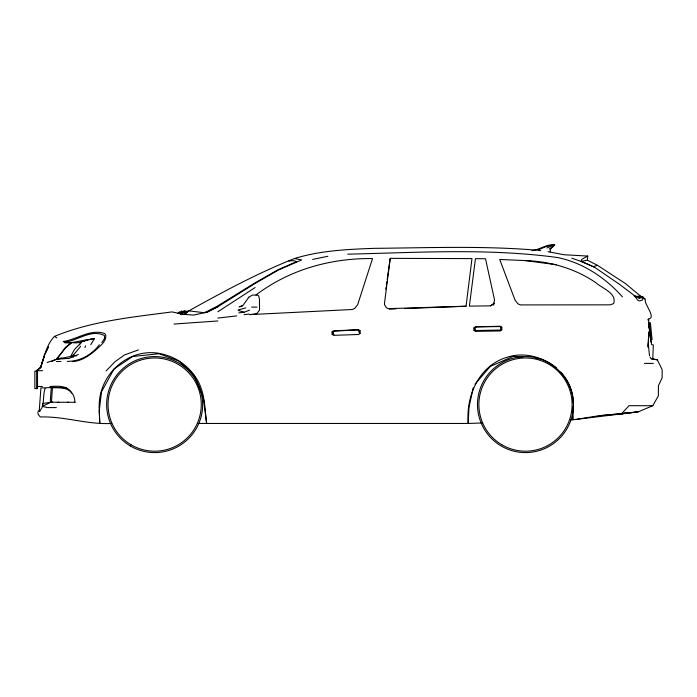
<?xml version="1.0" encoding="UTF-8"?>
<svg xmlns="http://www.w3.org/2000/svg" width="697" height="697" viewBox="0 0 697 697"><rect width="100%" height="100%" fill="white"/><g stroke="black" fill="none" stroke-linecap="round" stroke-linejoin="round"><path stroke-width="1.05" d="M573.152 406.316L572.838 419.794L570.59 419.873M573.23 403.058C572.986 370.882 536.908 347.237 506.789 357.361C478.813 365.707 465.831 396.166 468.21 423.454L197.992 423.454M649.238 332.181L651.634 344.571L653.316 344.954L652.793 358.833L651.155 358.911M649.508 355.784L648.262 343.726L648.811 332.181L648.071 347.132M78.386 354.442L69.142 358.38L56.788 359.199L65.936 347.402L72.009 342.549C80.268 344.274 86.628 338.786 94.409 338.664L90.723 344.754M648.088 346.975L648.262 343.726M63.967 387.732L52.449 387.776L51.526 400.836L52.214 402.3M550.186 251.817L550.369 249.378L554.664 244.63C546.509 244.211 539.818 249.561 531.95 250.693M641.58 297L625.653 283.696L597.486 265.33L587.353 260.138L587.745 256.069L564.143 254.753L548.025 251.713M493.659 305.199L493.868 303.038M44.538 355.217L40.626 367.511L36.845 370.699L40.975 367.066L40.513 367.615C44.73 356.786 46.019 345.093 54.471 336.39C91.847 320.986 132.352 317.17 172.037 311.907L183.032 314.242L193.47 315.105L205.519 312.5L217.952 306.68L255.102 283.444L278.26 270.114L301.688 259.903L294.43 258.552C257.855 273.024 223.153 291.79 188.809 310.862L188.774 311.001M404.495 308.562L466.04 306.227L471.982 258.604L390.233 258.352L387.175 279.61M390.233 258.352L384.526 302.977L384.509 304.737L386.486 307.83L388.386 308.64L466.04 306.227M56.344 407.588L47.675 407.588L42.378 406.429L42.77 403.519L50.715 402.221L59.071 402.247M385.807 289.177L386.112 287.051M386.417 284.925L386.87 281.736M643.087 298.455L642.521 299.963L640.177 300.764L639.236 300.93L637.363 299.867L634.967 295.998L619.485 284.306L594.358 267.125L581.237 261.419L581.768 259.354L587.745 256.069M473.176 387.854L468.985 407.405L468.201 423.454L482.211 422.966M185.733 314.704L184.243 313.206L185.149 311.759L183.921 311.054L182.161 312.787L182.353 314.251M493.79 303.613L494.539 299.998L485.513 258.761L475.45 258.657L469.377 306.131L490.601 305.844L493.79 303.613L490.601 305.844M45.976 352.238L48.415 346.914L44.329 355.2L40.626 367.511L36.218 370.699L42.534 370.699M84.903 347.55L85.653 345.851M475.424 331.363L475.868 330.517L500.028 330.073L500.934 328.958L500.925 327.573L500.002 326.571L475.415 326.849L473.96 327.878L473.96 330.369L475.424 331.363L500.385 330.936L501.805 329.82L501.788 327.242L500.35 326.231L475.415 326.849M572.516 413.469L572.838 419.794L638.182 411.866L652.801 405.698L658.369 395.844L658.412 385.763L662.15 377.8L662.15 369.61L657.341 359.861L651.32 358.659L650.057 357.178M79.397 344.832L81.061 342.314M80.669 346.339L73.385 355.061L70.641 356.446L74.501 349.45L81.436 342.454M183.921 311.054L183.32 311.838L184.243 313.206M639.881 295.955L640.578 296.521C639.062 295.554 636.37 297.201 634.444 295.702L634.078 295.981M248.768 297.375L242.443 306.061L239.054 306.985M101.867 342.48L104.576 338.428L104.419 335.562C91.516 328.74 77.698 340.563 64.708 342.279L63.192 341.521C77.01 339.535 90.575 328.47 104.785 333.567L105.735 335.083C106.353 338.733 104.088 341.966 101.727 344.501C93.459 352.325 84.381 360.811 72.41 361.647M475.006 384.178L490.305 366.404L513.341 356.289L522.794 357.169M183.206 312.343L183.712 311.768L186.474 313.04L187.632 312.09L184.688 310.958L184.356 311.393L188.538 311.054M334.002 334.604L333.053 333.602L333.053 332.251L334.002 331.214L358.641 329.759L360.079 330.77L360.079 333.366L358.641 334.49L333.558 335.335L332.103 334.333L332.103 331.824L333.558 330.779L358.641 329.759M475.868 330.517L474.91 329.515L474.91 328.182L475.868 327.146M577.072 419.219L598.531 415.787L621.497 413.818L629.008 405.698L652.801 405.698M99.366 344.736C91.716 354.93 80.172 361.351 67.33 361.386M106.127 370.9L114.866 361.821L124.467 354.947L138.415 349.92M473.96 330.369L474.91 329.515M181.839 313.633L180.636 312.073L181.786 311.123L183.119 312.622M181.063 312.517L182.213 311.568M177.613 313.467L179.695 312.117L178.998 312.247L181.403 313.084M186.021 312.587L187.171 311.637M332.103 334.333L333.053 333.602M634.706 296.617L638.766 297.166L640.578 296.521M549.253 249.029L554.542 245.196M641.51 297.366L642.808 296.722L638.016 297.471L639.489 298.203M217.908 311.742L255.102 287.556M255.991 294.988C289.447 269.6 330.857 258.056 372.529 258.561L357.639 304.755L354.721 308.423L352.22 309.503L249.5 314.626M248.298 297.462L252.532 295.031L257.62 295.11L258.665 295.929L259.458 299.004L259.528 310.191L256.583 313.903L251.329 314.399M185.123 312.117L187.632 312.09M638.487 297.985L643.096 297.802L645.23 299.266L642.529 296.634M649.02 319.845L647.609 319.801M206.695 312.552L217.952 306.68M42.378 406.429L50.715 402.221L50.315 400.888L51.238 387.828L52.449 387.776M249.561 310.139L244.124 312.239L238.766 312.892M51.883 361.412L56.387 359.216L65.535 347.411L71.608 342.48L64.368 342.593L70.327 343.055M240.012 306.541L241.929 305.652M360.079 333.366L359.121 332.608L359.121 331.214L360.079 330.77M84.189 341.121L87.552 339.639L72.009 342.549M546.971 247.94L554.664 244.63L546.248 246.468L536.742 250.484M47.082 362.484L56.413 359.391M597.486 265.33L593.208 266.663M500.925 327.573L501.788 327.242M645.283 300.111C644.159 303.814 656.609 318.146 648.471 318.825L649.569 332.181M245.797 307.865L238.191 309.938M294.43 258.552C320.176 250.545 347.28 249.36 374.028 248.341C427.819 247.862 481.801 245.701 535.47 250.092M571.793 258.221L581.237 261.419L587.353 260.138M59.341 358.493L61.31 358.005M38.065 411.291C45.732 409.217 41.968 394.232 45.505 387.854C57.834 386.983 74.274 385.607 74.954 402.326M312.631 259.415L327.895 256.287M40.269 411.125L39.189 411.352L40.94 387.854L44.808 387.872M56.788 359.199L71.896 356.245M87.543 339.936L94.409 338.664M622.107 413.452L638.182 411.866L621.497 413.818L626.481 413.007M621.497 413.818L627.143 412.929M289.83 260.678L288.863 260.817L293.707 260.695L296.643 261.619L278.042 269.739L254.832 282.999L217.49 306.018L206.408 311.847L203.951 312.674L188.809 310.862M244.081 314.722L248.977 314.033M217.856 318.076L236.684 315.915M598.531 415.787L619.964 413.669M174.032 324.044L217.856 320.968M347.725 254.17C417.538 252.575 488.127 248.036 557.513 257.533C582.762 262.595 605.606 277.868 622.473 296.913M50.445 401.725L51.656 401.672M389.379 309.128L395.861 308.884M251.617 307.116L256.94 307.107M644.472 363.407L653.35 363.407M37.046 386.469L42.378 386.469M49.905 386.469C57.424 386.129 67.583 385.04 71.704 393.047M57.868 402.308L68.541 402.239M111.651 423.454C87.656 424.769 64.368 416.179 40.339 416.972L38.309 414.628L37.804 412.38M56.422 361.508L60.97 361.508M67.339 402.3L75.076 402.265M638.156 296.513L638.992 296.521M524.806 260.547L499.732 259.484L515.074 300.207L517.993 303.875L520.554 304.92L610.075 304.842L613.656 303.639C617.167 293.106 601.99 288.349 596.127 282.869C575.112 268.432 550.16 261.331 524.806 260.547L556.328 264.694M535.401 358.336L540.663 358.824M538.633 250.415L540.733 250.624M180.018 313.798L182.771 314.147M64.899 387.88L66.764 388.168M657.341 359.861L652.993 359.042M73.385 355.061L76.356 355.897M71.521 356.446L73.429 357.03M238.243 310.418L244.124 312.239M473.96 327.878L474.91 328.182M184.339 312.3L186.474 313.04M56.866 337.888L54.471 336.39M581.237 261.419L594.358 267.125M332.103 331.824L333.053 332.251M182.44 313.406L180.636 312.073M500.934 328.958L501.805 329.82M634.444 295.702L635.072 296.33M638.731 297.088L639.201 297.602M358.206 330.204L359.121 331.214M179.495 312.282L181.124 314.739M181.786 311.123L182.196 311.751M255.215 313.755L255.503 314.399M182.161 312.787L182.78 314.643M650.554 339.134L651.198 342.122M184.548 312.361L184.984 314.521M648.576 323.966L648.985 328.148M649.29 331.275L649.604 334.412M649.264 333.175L649.334 335.17M36.671 371.161L36.671 388.604M560.771 372.024A48.015 48.015 0 0 1 537.988 450.933A48.015 48.015 0 0 1 478.612 394.18A48.015 48.015 0 0 1 556.424 367.868M99.218 407.588L99.784 423.454L99.209 411.125L101.518 391.758L114.029 368.974L132.648 356.507L159.038 353.736L178.929 361.055L194.054 375.213L203.315 397.699L206.626 423.454C204.709 408.599 205.057 392.62 197.033 379.464C189.837 367.406 177.988 358.197 164.37 354.59C130.722 344.771 98.042 373.653 99.218 407.588M649.308 322.877L648.471 322.92L650.414 322.842L652.061 339.561L650.963 339.605L649.308 322.877M37.516 371.161L34.85 371.161L34.85 388.604L37.516 388.604L37.516 371.161M130.287 445.949A48.015 48.015 0 0 0 202.67 405.009A48.015 48.015 0 0 0 131.019 362.797A48.015 48.015 0 0 0 130.287 445.949M130.992 444.747A46.621 46.621 0 0 0 201.276 404.992A46.621 46.621 0 0 0 131.707 364.008A46.621 46.621 0 0 0 130.992 444.747M501.823 444.747A46.621 46.621 0 0 0 572.106 404.992A46.621 46.621 0 0 0 502.537 364.008A46.621 46.621 0 0 0 501.823 444.747"/></g></svg>
